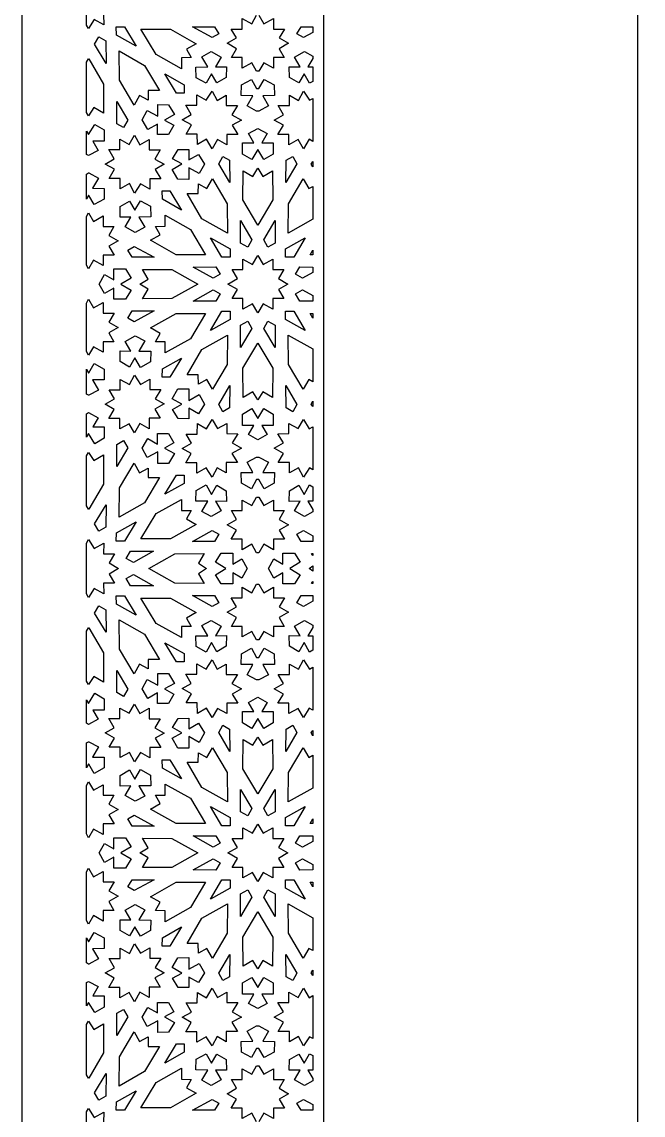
# Model space of a CAD drawing. Extents: x -345 to 345, y -870 to 870.
# Drawn here: x -345 to -57, y -38 to 470 of the extents above; entities that cross this region are included whole.
import ezdxf

# ---------------------------------------------------------------- set-up
doc = ezdxf.new("R2010")
doc.units = 0
doc.layers.add('LAYER_1', color=18, linetype='CONTINUOUS')
doc.layers.add('LAYER_2', color=4, linetype='CONTINUOUS')

msp = doc.modelspace()

# ---------------------------------------------------------------- linework, layer by layer
at = {"layer": 'LAYER_1'}
for points in [[(-345, -870), (345, -870), (345, 870), (-345, 870)], [(-311.51, 489.45), (-307.04, 491.97), (-307.05, 487.06), (-302.04, 487.05), (-304.49, 482.91), (-300.15, 480.22), (-304.49, 477.53), (-302.04, 473.39), (-307.05, 473.38), (-307.04, 468.47), (-311.51, 470.99), (-314.01, 466.79), (-315, 468.44), (-315, 480.22), (-315, 491.99), (-314.01, 493.64)], [(-297.36, 467.57), (-291.97, 458.56), (-301.13, 463.67), (-301.19, 467.58)], [(-253.61, 464.33), (-256.69, 462.6), (-265.86, 467.65), (-255.64, 467.67)], [(-210, 467.66), (-210, 464.99), (-214.34, 462.6), (-217.42, 464.33), (-215.39, 467.67)], [(-305.99, 461.05), (-305.95, 450.6), (-311.25, 459.54), (-309.29, 462.95)], [(-264.13, 459.74), (-268.68, 457.18), (-266.49, 453.33), (-270.98, 453.25), (-270.95, 448.12), (-282.69, 454.74), (-289.78, 466.47), (-276.1, 466.49)], [(-307.1, 441.05), (-307.12, 427.52), (-311.64, 430.11), (-314.01, 426.33), (-315, 427.91), (-315, 451.16), (-314.11, 452.68), (-314.01, 452.61), (-313.92, 452.68)], [(-288.06, 449.73), (-281.13, 438.02), (-286.38, 438.03), (-286.44, 433.63), (-290.38, 435.76), (-292.97, 431.29), (-299.76, 442.78), (-299.92, 456.42)], [(-252.48, 453.46), (-255.09, 449.02), (-250.09, 449.06), (-250.14, 444.11), (-254.48, 441.59), (-256.95, 445.84), (-259.56, 441.41), (-264.19, 444.01), (-264.32, 448.95), (-258.79, 448.99), (-261.53, 453.7), (-257.1, 456.08)], [(-210, 453.96), (-210, 452.85), (-212.24, 448.99), (-210, 448.98), (-210, 442.23), (-211.47, 441.41), (-214.08, 445.84), (-216.56, 441.59), (-220.89, 444.11), (-220.94, 449.06), (-215.94, 449.02), (-218.55, 453.46), (-213.93, 456.08)], [(-269.74, 440.73), (-269.68, 436.84), (-273.24, 436.85), (-278.61, 445.73)], [(-227.87, 440.62), (-227.73, 435.68), (-233.26, 435.62), (-230.5, 430.92), (-234.98, 428.53), (-234.98, 428.53), (-235.52, 428.53), (-236.05, 428.53), (-236.06, 428.53), (-240.53, 430.92), (-237.78, 435.62), (-243.3, 435.68), (-243.16, 440.62), (-238.52, 443.21), (-236.06, 438.93), (-236.05, 438.93), (-235.52, 438.93), (-234.98, 438.93), (-234.98, 438.93), (-232.51, 443.21)], [(-254.44, 433.44), (-250.18, 435.87), (-250.17, 431.04), (-245.02, 431.06), (-247.51, 426.8), (-243.16, 424.36), (-247.38, 421.95), (-244.83, 417.65), (-249.91, 417.63), (-249.9, 412.85), (-254.24, 415.29), (-256.74, 411.04), (-259.32, 415.41), (-263.58, 412.98), (-263.59, 417.81), (-268.74, 417.79), (-266.25, 422.05), (-270.6, 424.49), (-266.38, 426.9), (-268.92, 431.2), (-263.85, 431.22), (-263.86, 436), (-259.52, 433.56), (-256.74, 437.82)], [(-211.51, 433.56), (-210, 434.41), (-210, 414.43), (-211.71, 415.41), (-214.3, 411.04), (-216.79, 415.29), (-221.13, 412.85), (-221.12, 417.63), (-226.2, 417.65), (-223.65, 421.95), (-227.87, 424.36), (-223.53, 426.8), (-226.01, 431.06), (-220.86, 431.04), (-220.85, 435.87), (-216.59, 433.44), (-214.29, 437.82)], [(-295.88, 424.25), (-297.83, 420.85), (-300.9, 422.61), (-300.98, 432.94)], [(-276.92, 431.4), (-274.25, 426.87), (-278.77, 424.31), (-274.42, 421.89), (-276.98, 417.63), (-282.03, 417.57), (-282.01, 422.47), (-286.52, 419.9), (-289.21, 424.42), (-286.8, 428.77), (-281.99, 426.09), (-281.96, 431.51)], [(-306.87, 419.72), (-306.89, 414.49), (-312.11, 414.5), (-309.59, 410.27), (-314.01, 407.85), (-315, 408.39), (-315, 419.25), (-314.01, 417.63), (-311.17, 422.3)], [(-290.19, 412.88), (-285.93, 415.31), (-285.93, 410.48), (-280.77, 410.5), (-283.26, 406.24), (-278.92, 403.8), (-283.13, 401.39), (-280.59, 397.09), (-285.66, 397.07), (-285.65, 392.29), (-290, 394.74), (-292.77, 390.47), (-295.07, 394.85), (-299.33, 392.42), (-299.34, 397.25), (-304.49, 397.23), (-302.01, 401.49), (-306.35, 403.93), (-302.14, 406.34), (-304.68, 410.64), (-299.61, 410.66), (-299.61, 415.44), (-295.27, 413), (-292.78, 417.25)], [(-231.11, 418.03), (-233.63, 413.79), (-228.41, 413.8), (-228.39, 408.57), (-232.69, 405.99), (-235.52, 410.66), (-238.34, 405.99), (-242.64, 408.57), (-242.63, 413.8), (-237.4, 413.79), (-239.92, 418.03), (-235.52, 420.44)], [(-267.51, 405.82), (-262.99, 408.39), (-260.3, 403.87), (-262.72, 399.53), (-267.53, 402.2), (-267.55, 396.78), (-272.6, 396.89), (-275.26, 401.42), (-270.74, 403.99), (-275.09, 406.4), (-272.53, 410.66), (-267.49, 410.72)], [(-248.62, 405.68), (-248.53, 395.35), (-253.63, 404.04), (-251.68, 407.44)], [(-217.4, 404.04), (-222.5, 395.35), (-222.42, 405.68), (-219.35, 407.44)], [(-233.16, 398.18), (-228.64, 400.78), (-228.62, 387.24), (-235.44, 375.61), (-235.52, 375.68), (-235.59, 375.61), (-242.42, 387.24), (-242.39, 400.78), (-237.87, 398.18), (-235.52, 401.96)], [(-210, 402.56), (-210.73, 403.87), (-210, 405.1)], [(-309.52, 397.37), (-312.28, 392.67), (-306.75, 392.61), (-306.89, 387.67), (-311.53, 385.08), (-314, 389.36), (-314, 389.36), (-314.01, 389.36), (-314.02, 389.36), (-314.03, 389.36), (-315, 387.68), (-315, 399.24), (-314.03, 399.76), (-314.03, 399.76), (-314.02, 399.76), (-314.02, 399.76), (-314.01, 399.76), (-314.01, 399.76), (-314, 399.76), (-314, 399.76), (-314, 399.76)], [(-249.75, 385.51), (-249.6, 371.87), (-261.45, 378.56), (-268.38, 390.27), (-263.14, 390.26), (-263.07, 394.67), (-259.14, 392.53), (-256.54, 397)], [(-211.89, 392.53), (-210, 393.56), (-210, 378.32), (-221.44, 371.87), (-221.28, 385.51), (-214.49, 397)], [(-276.28, 391.44), (-270.91, 382.56), (-279.77, 387.56), (-279.83, 391.45)], [(-285.32, 384.29), (-285.2, 379.34), (-290.73, 379.3), (-287.99, 374.59), (-292.41, 372.21), (-297.03, 374.83), (-294.43, 379.27), (-299.42, 379.23), (-299.38, 384.18), (-295.04, 386.7), (-292.56, 382.45), (-289.96, 386.89)], [(-311.74, 377.32), (-307.29, 379.86), (-307.27, 374.95), (-302.26, 374.97), (-304.69, 370.82), (-300.29, 368.34), (-304.68, 365.83), (-302.23, 361.69), (-307.24, 361.69), (-307.23, 356.78), (-311.69, 359.3), (-314.01, 355.28), (-315, 356.99), (-315, 379.54), (-314.01, 381.24)], [(-266.83, 373.56), (-259.73, 361.82), (-273.41, 361.8), (-285.39, 368.55), (-280.84, 371.11), (-283.03, 374.96), (-278.53, 375.04), (-278.56, 380.18)], [(-238.26, 368.76), (-240.22, 365.34), (-243.53, 367.24), (-243.57, 377.69)], [(-227.5, 367.24), (-230.81, 365.34), (-232.77, 368.76), (-227.46, 377.69)], [(-283.65, 360.64), (-293.87, 360.62), (-295.9, 363.96), (-292.82, 365.7)], [(-248.38, 364.63), (-248.32, 360.71), (-252.16, 360.72), (-257.54, 369.73)], [(-218.88, 360.72), (-222.71, 360.71), (-222.65, 364.63), (-213.49, 369.73)], [(-232.98, 357.3), (-228.52, 359.82), (-228.52, 354.91), (-223.52, 354.91), (-225.96, 350.77), (-221.58, 348.2), (-225.96, 345.63), (-223.52, 341.49), (-228.52, 341.48), (-228.52, 336.58), (-232.98, 339.09), (-235.47, 334.9), (-237.96, 339.09), (-242.43, 336.58), (-242.42, 341.48), (-247.43, 341.49), (-244.98, 345.63), (-249.36, 348.2), (-244.98, 350.77), (-247.43, 354.91), (-242.42, 354.91), (-242.43, 359.82), (-237.96, 357.3), (-235.47, 361.5)], [(-210, 361.82), (-211.3, 361.82), (-210, 363.97)], [(-294.32, 351.02), (-299.1, 348.2), (-294.32, 345.38), (-296.94, 341.15), (-302.28, 341.16), (-302.29, 346.28), (-306.6, 343.79), (-309.08, 348.2), (-306.6, 352.6), (-302.29, 350.12), (-302.28, 355.24), (-296.94, 355.24)], [(-252.94, 352.78), (-256.24, 350.92), (-265.47, 356.07), (-254.99, 356.14)], [(-210, 356.1), (-210, 353.55), (-214.73, 350.91), (-214.75, 350.92), (-214.77, 350.91), (-218.07, 352.78), (-216, 356.14)], [(-275.45, 354.95), (-263.34, 348.23), (-263.39, 348.2), (-263.34, 348.17), (-275.45, 341.45), (-288.99, 341.42), (-286.36, 345.87), (-290.22, 348.2), (-286.36, 350.53), (-288.99, 354.97)], [(-252.94, 343.62), (-254.99, 340.26), (-265.47, 340.33), (-256.24, 345.47)], [(-210, 342.85), (-210, 340.3), (-216, 340.26), (-218.07, 343.62), (-214.77, 345.49), (-214.75, 345.47), (-214.73, 345.49)], [(-311.69, 337.1), (-307.23, 339.62), (-307.24, 334.71), (-302.23, 334.7), (-304.68, 330.56), (-300.29, 328.06), (-304.69, 325.58), (-302.26, 321.43), (-307.27, 321.45), (-307.29, 316.54), (-311.74, 319.08), (-314.01, 315.16), (-315, 316.86), (-315, 339.41), (-314.01, 341.12)], [(-283.65, 335.76), (-292.82, 330.7), (-295.9, 332.43), (-293.87, 335.78)], [(-248.38, 331.77), (-257.54, 326.67), (-252.16, 335.67), (-248.32, 335.68)], [(-218.88, 335.67), (-213.49, 326.67), (-222.65, 331.77), (-222.71, 335.68)], [(-259.73, 334.58), (-266.83, 322.84), (-278.56, 316.22), (-278.53, 321.36), (-283.03, 321.44), (-280.84, 325.29), (-285.39, 327.85), (-273.41, 334.6)], [(-238.26, 327.64), (-243.57, 318.71), (-243.53, 329.16), (-240.22, 331.06)], [(-227.5, 329.16), (-227.46, 318.71), (-232.77, 327.64), (-230.81, 331.06)], [(-210, 332.43), (-211.3, 334.58), (-210, 334.58)], [(-287.99, 321.81), (-290.73, 317.1), (-285.2, 317.06), (-285.32, 312.11), (-289.96, 309.51), (-292.56, 313.95), (-295.04, 309.7), (-299.38, 312.22), (-299.42, 317.17), (-294.43, 317.13), (-297.03, 321.57), (-292.41, 324.18)], [(-249.75, 310.88), (-256.54, 299.4), (-259.14, 303.87), (-263.07, 301.73), (-263.14, 306.14), (-268.38, 306.12), (-261.45, 317.84), (-249.6, 324.52)], [(-228.62, 309.16), (-228.64, 295.62), (-233.16, 298.22), (-235.52, 294.44), (-237.87, 298.22), (-242.39, 295.62), (-242.42, 309.16), (-235.59, 320.78), (-235.52, 320.72), (-235.44, 320.78)], [(-210, 318.08), (-210, 302.84), (-211.89, 303.87), (-214.49, 299.4), (-221.28, 310.88), (-221.44, 324.52)], [(-306.89, 308.73), (-306.75, 303.79), (-312.28, 303.73), (-309.52, 299.03), (-314, 296.64), (-314, 296.64), (-314, 296.64), (-314.01, 296.64), (-314.01, 296.64), (-314.02, 296.64), (-314.02, 296.64), (-314.03, 296.64), (-314.03, 296.64), (-315, 297.16), (-315, 308.72), (-314.03, 307.04), (-314.02, 307.04), (-314.01, 307.04), (-314, 307.04), (-314, 307.04), (-311.53, 311.31)], [(-276.28, 304.96), (-279.83, 304.95), (-279.77, 308.84), (-270.91, 313.83)], [(-290, 301.66), (-285.65, 304.11), (-285.66, 299.32), (-280.59, 299.31), (-283.13, 295), (-278.92, 292.59), (-283.26, 290.16), (-280.77, 285.9), (-285.93, 285.92), (-285.93, 281.08), (-290.19, 283.52), (-292.78, 279.15), (-295.27, 283.4), (-299.61, 280.95), (-299.61, 285.74), (-304.68, 285.76), (-302.14, 290.06), (-306.35, 292.47), (-302.01, 294.91), (-304.49, 299.17), (-299.34, 299.15), (-299.33, 303.98), (-295.07, 301.55), (-292.77, 305.92)], [(-267.53, 294.2), (-262.72, 296.87), (-260.3, 292.53), (-262.99, 288.01), (-267.51, 290.57), (-267.49, 285.68), (-272.53, 285.74), (-275.09, 290), (-270.74, 292.41), (-275.26, 294.98), (-272.6, 299.51), (-267.55, 299.62)], [(-248.62, 290.72), (-251.68, 288.96), (-253.63, 292.35), (-248.53, 301.05)], [(-217.4, 292.35), (-219.35, 288.96), (-222.42, 290.72), (-222.5, 301.05)], [(-228.39, 287.83), (-228.41, 282.59), (-233.63, 282.6), (-231.11, 278.37), (-235.52, 275.95), (-239.92, 278.37), (-237.4, 282.6), (-242.63, 282.59), (-242.64, 287.83), (-238.34, 290.41), (-235.52, 285.73), (-232.69, 290.41)], [(-210, 291.3), (-210.73, 292.53), (-210, 293.84)], [(-309.59, 286.13), (-312.11, 281.9), (-306.89, 281.91), (-306.87, 276.68), (-311.17, 274.1), (-314.01, 278.77), (-315, 277.15), (-315, 288.01), (-314.01, 288.55)], [(-254.24, 281.1), (-249.9, 283.55), (-249.91, 278.77), (-244.83, 278.75), (-247.38, 274.44), (-243.16, 272.04), (-247.51, 269.6), (-245.02, 265.34), (-250.17, 265.36), (-250.18, 260.52), (-254.44, 262.96), (-256.74, 258.58), (-259.52, 262.84), (-263.86, 260.39), (-263.85, 265.18), (-268.92, 265.2), (-266.38, 269.5), (-270.6, 271.91), (-266.25, 274.35), (-268.74, 278.61), (-263.59, 278.59), (-263.58, 283.42), (-259.32, 280.99), (-256.74, 285.36)], [(-211.71, 280.99), (-210, 281.97), (-210, 261.99), (-211.51, 262.84), (-214.29, 258.58), (-216.59, 262.96), (-220.85, 260.52), (-220.86, 265.36), (-226.01, 265.34), (-223.53, 269.6), (-227.87, 272.04), (-223.65, 274.44), (-226.2, 278.75), (-221.12, 278.77), (-221.13, 283.55), (-216.79, 281.1), (-214.3, 285.36)], [(-295.88, 272.15), (-300.98, 263.45), (-300.9, 273.79), (-297.83, 275.55)], [(-276.98, 278.77), (-274.42, 274.51), (-278.77, 272.09), (-274.25, 269.52), (-276.92, 264.99), (-281.96, 264.89), (-281.99, 270.3), (-286.8, 267.63), (-289.21, 271.98), (-286.52, 276.5), (-282.01, 273.93), (-282.03, 278.83)], [(-311.64, 266.29), (-307.12, 268.88), (-307.1, 255.34), (-313.92, 243.72), (-314.01, 243.78), (-314.11, 243.72), (-315, 245.24), (-315, 268.49), (-314.01, 270.06)], [(-290.38, 260.64), (-286.44, 262.77), (-286.38, 258.36), (-281.13, 258.38), (-288.06, 246.67), (-299.92, 239.98), (-299.76, 253.62), (-292.97, 265.1)], [(-230.5, 265.48), (-233.26, 260.78), (-227.73, 260.72), (-227.87, 255.77), (-232.51, 253.19), (-234.98, 257.47), (-234.98, 257.46), (-235.52, 257.47), (-236.05, 257.46), (-236.06, 257.47), (-238.52, 253.19), (-243.16, 255.77), (-243.3, 260.72), (-237.78, 260.78), (-240.53, 265.48), (-236.06, 267.86), (-236.05, 267.86), (-235.52, 267.86), (-234.98, 267.86), (-234.98, 267.86)], [(-269.74, 255.67), (-278.61, 250.67), (-273.24, 259.55), (-269.68, 259.56)], [(-256.95, 250.55), (-254.48, 254.81), (-250.14, 252.28), (-250.09, 247.34), (-255.09, 247.38), (-252.48, 242.94), (-257.1, 240.32), (-261.53, 242.7), (-258.79, 247.4), (-264.32, 247.45), (-264.19, 252.39), (-259.56, 254.99)], [(-210, 254.16), (-210, 247.42), (-212.24, 247.4), (-210, 243.55), (-210, 242.43), (-213.93, 240.32), (-218.55, 242.94), (-215.94, 247.38), (-220.94, 247.34), (-220.89, 252.28), (-216.56, 254.81), (-214.08, 250.55), (-211.47, 254.99)], [(-232.72, 245.43), (-228.27, 247.97), (-228.25, 243.06), (-223.24, 243.08), (-225.67, 238.92), (-221.27, 236.44), (-225.66, 233.94), (-223.21, 229.8), (-228.22, 229.79), (-228.21, 224.89), (-232.67, 227.4), (-234.98, 223.38), (-234.98, 223.38), (-235.52, 223.38), (-236.05, 223.38), (-236.06, 223.38), (-238.36, 227.4), (-242.82, 224.89), (-242.82, 229.79), (-247.82, 229.8), (-245.38, 233.94), (-249.76, 236.44), (-245.36, 238.92), (-247.79, 243.08), (-242.78, 243.06), (-242.76, 247.97), (-238.31, 245.43), (-236.06, 249.35), (-236.05, 249.35), (-235.52, 249.35), (-234.98, 249.35), (-234.98, 249.35)], [(-305.99, 235.34), (-309.29, 233.45), (-311.25, 236.86), (-305.95, 245.79)], [(-270.98, 243.14), (-266.49, 243.06), (-268.68, 239.21), (-264.13, 236.66), (-276.1, 229.91), (-289.78, 229.93), (-282.69, 241.66), (-270.95, 248.28)], [(-297.36, 228.83), (-301.19, 228.82), (-301.13, 232.73), (-291.97, 237.84)], [(-253.61, 232.07), (-255.64, 228.73), (-265.86, 228.74), (-256.69, 233.8)], [(-210, 231.41), (-210, 228.74), (-215.39, 228.73), (-217.42, 232.07), (-214.34, 233.8)], [(-311.51, 225.41), (-307.04, 227.93), (-307.05, 223.02), (-302.04, 223.01), (-304.49, 218.87), (-300.15, 216.18), (-304.49, 213.49), (-302.04, 209.35), (-307.05, 209.34), (-307.04, 204.43), (-311.51, 206.95), (-314.01, 202.76), (-315, 204.41), (-315, 216.18), (-315, 227.95), (-314.01, 229.6)], [(-284, 224.17), (-293.25, 219.02), (-296.57, 220.88), (-294.53, 224.24)], [(-247.19, 223.35), (-247.18, 218.23), (-242.87, 220.71), (-240.41, 216.18), (-242.87, 211.65), (-247.18, 214.13), (-247.19, 209.01), (-252.53, 209.01), (-255.15, 213.24), (-250.42, 216.18), (-255.15, 219.12), (-252.53, 223.35)], [(-215.89, 219.12), (-220.61, 216.18), (-215.89, 213.24), (-218.5, 209.01), (-223.84, 209.01), (-223.85, 214.13), (-228.16, 211.65), (-230.62, 216.18), (-228.16, 220.71), (-223.85, 218.23), (-223.84, 223.35), (-218.5, 223.35)], [(-263.11, 218.64), (-259.3, 216.18), (-263.11, 213.72), (-260.48, 209.28), (-274.02, 209.3), (-286.13, 216.18), (-274.02, 223.06), (-260.48, 223.08)], [(-210, 223.08), (-210, 222.14), (-210.55, 223.08)], [(-284, 208.19), (-294.53, 208.12), (-296.57, 211.48), (-293.25, 213.34)], [(-210, 216.18), (-210, 214.98), (-211.73, 216.18), (-210, 217.38)], [(-234.98, 208.98), (-232.67, 204.96), (-228.21, 207.48), (-228.22, 202.57), (-223.21, 202.56), (-225.66, 198.42), (-221.27, 195.92), (-225.67, 193.44), (-223.24, 189.28), (-228.25, 189.3), (-228.27, 184.39), (-232.72, 186.94), (-234.98, 183.01), (-234.98, 183.01), (-235.52, 183.01), (-236.05, 183.01), (-236.06, 183.01), (-238.31, 186.94), (-242.76, 184.39), (-242.78, 189.3), (-247.79, 189.28), (-245.36, 193.44), (-249.76, 195.92), (-245.38, 198.42), (-247.82, 202.56), (-242.82, 202.57), (-242.82, 207.48), (-238.36, 204.96), (-236.06, 208.98), (-236.05, 208.98), (-235.52, 208.98), (-234.98, 208.98)], [(-210, 209.28), (-210.55, 209.28), (-210, 210.22)], [(-297.36, 203.53), (-291.97, 194.53), (-301.13, 199.63), (-301.19, 203.54)], [(-253.61, 200.29), (-256.69, 198.56), (-265.86, 203.62), (-255.64, 203.63)], [(-210, 203.62), (-210, 200.95), (-214.34, 198.56), (-217.42, 200.29), (-215.39, 203.63)], [(-305.99, 197.02), (-305.95, 186.57), (-311.25, 195.5), (-309.29, 198.92)], [(-264.13, 195.7), (-268.68, 193.15), (-266.49, 189.3), (-270.98, 189.22), (-270.95, 184.08), (-282.69, 190.7), (-289.78, 202.43), (-276.1, 202.45)], [(-307.1, 177.02), (-307.12, 163.48), (-311.64, 166.07), (-314.01, 162.3), (-315, 163.87), (-315, 187.12), (-314.11, 188.64), (-314.01, 188.58), (-313.92, 188.64)], [(-288.06, 185.69), (-281.13, 173.98), (-286.38, 174), (-286.44, 169.59), (-290.38, 171.72), (-292.97, 167.26), (-299.76, 178.74), (-299.92, 192.38)], [(-252.48, 189.42), (-255.09, 184.98), (-250.09, 185.02), (-250.14, 180.08), (-254.48, 177.55), (-256.95, 181.81), (-259.56, 177.37), (-264.19, 179.97), (-264.32, 184.91), (-258.79, 184.96), (-261.53, 189.66), (-257.1, 192.04)], [(-210, 189.93), (-210, 188.81), (-212.24, 184.96), (-210, 184.94), (-210, 178.2), (-211.47, 177.37), (-214.08, 181.81), (-216.56, 177.55), (-220.89, 180.08), (-220.94, 185.02), (-215.94, 184.98), (-218.55, 189.42), (-213.93, 192.04)], [(-269.74, 176.69), (-269.68, 172.8), (-273.24, 172.81), (-278.61, 181.69)], [(-227.87, 176.59), (-227.73, 171.64), (-233.26, 171.58), (-230.5, 166.89), (-234.98, 164.5), (-234.98, 164.5), (-235.52, 164.5), (-236.05, 164.5), (-236.06, 164.5), (-240.53, 166.89), (-237.78, 171.58), (-243.3, 171.64), (-243.16, 176.59), (-238.52, 179.17), (-236.06, 174.89), (-236.05, 174.9), (-235.52, 174.89), (-234.98, 174.9), (-234.98, 174.89), (-232.51, 179.17)], [(-254.44, 169.4), (-250.18, 171.84), (-250.17, 167), (-245.02, 167.02), (-247.51, 162.76), (-243.16, 160.33), (-247.38, 157.92), (-244.83, 153.61), (-249.91, 153.6), (-249.9, 148.81), (-254.24, 151.26), (-256.74, 147), (-259.32, 151.37), (-263.58, 148.94), (-263.59, 153.77), (-268.74, 153.75), (-266.25, 158.01), (-270.6, 160.45), (-266.38, 162.86), (-268.92, 167.16), (-263.85, 167.18), (-263.86, 171.97), (-259.52, 169.52), (-256.74, 173.78)], [(-211.51, 169.52), (-210, 170.37), (-210, 150.39), (-211.71, 151.37), (-214.3, 147), (-216.79, 151.26), (-221.13, 148.81), (-221.12, 153.6), (-226.2, 153.61), (-223.65, 157.92), (-227.87, 160.33), (-223.53, 162.76), (-226.01, 167.02), (-220.86, 167), (-220.85, 171.84), (-216.59, 169.4), (-214.29, 173.78)], [(-295.88, 160.21), (-297.83, 156.81), (-300.9, 158.58), (-300.98, 168.91)], [(-276.92, 167.37), (-274.25, 162.84), (-278.77, 160.27), (-274.42, 157.85), (-276.98, 153.59), (-282.03, 153.53), (-282.01, 158.43), (-286.52, 155.86), (-289.21, 160.38), (-286.8, 164.73), (-281.99, 162.06), (-281.96, 167.48)], [(-306.87, 155.68), (-306.89, 150.45), (-312.11, 150.46), (-309.59, 146.23), (-314.01, 143.81), (-315, 144.35), (-315, 155.21), (-314.01, 153.59), (-311.17, 158.26)], [(-290.19, 148.85), (-285.93, 151.28), (-285.93, 146.44), (-280.77, 146.46), (-283.26, 142.2), (-278.92, 139.77), (-283.13, 137.36), (-280.59, 133.05), (-285.66, 133.04), (-285.65, 128.25), (-290, 130.7), (-292.77, 126.44), (-295.07, 130.81), (-299.33, 128.38), (-299.34, 133.21), (-304.49, 133.19), (-302.01, 137.45), (-306.35, 139.89), (-302.14, 142.3), (-304.68, 146.6), (-299.61, 146.62), (-299.61, 151.41), (-295.27, 148.96), (-292.78, 153.21)], [(-231.11, 153.99), (-233.63, 149.76), (-228.41, 149.77), (-228.39, 144.53), (-232.69, 141.95), (-235.52, 146.63), (-238.34, 141.95), (-242.64, 144.53), (-242.63, 149.77), (-237.4, 149.76), (-239.92, 153.99), (-235.52, 156.41)], [(-267.51, 141.79), (-262.99, 144.35), (-260.3, 139.83), (-262.72, 135.49), (-267.53, 138.16), (-267.55, 132.74), (-272.6, 132.85), (-275.26, 137.38), (-270.74, 139.95), (-275.09, 142.36), (-272.53, 146.62), (-267.49, 146.69)], [(-248.62, 141.64), (-248.53, 131.31), (-253.63, 140.01), (-251.68, 143.4)], [(-217.4, 140.01), (-222.5, 131.31), (-222.42, 141.64), (-219.35, 143.4)], [(-233.16, 134.14), (-228.64, 136.74), (-228.62, 123.2), (-235.44, 111.58), (-235.52, 111.64), (-235.59, 111.58), (-242.42, 123.2), (-242.39, 136.74), (-237.87, 134.14), (-235.52, 137.92)], [(-210, 138.52), (-210.73, 139.83), (-210, 141.06)], [(-309.52, 133.33), (-312.28, 128.64), (-306.75, 128.58), (-306.89, 123.63), (-311.53, 121.05), (-314, 125.32), (-314, 125.32), (-314.01, 125.32), (-314.02, 125.32), (-314.03, 125.32), (-315, 123.64), (-315, 135.2), (-314.03, 135.72), (-314.03, 135.72), (-314.02, 135.72), (-314.02, 135.72), (-314.01, 135.72), (-314.01, 135.72), (-314, 135.72), (-314, 135.72), (-314, 135.72)], [(-249.75, 121.48), (-249.6, 107.84), (-261.45, 114.52), (-268.38, 126.24), (-263.14, 126.22), (-263.07, 130.63), (-259.14, 128.49), (-256.54, 132.96)], [(-211.89, 128.49), (-210, 129.52), (-210, 114.29), (-221.44, 107.84), (-221.28, 121.48), (-214.49, 132.96)], [(-276.28, 127.41), (-270.91, 118.53), (-279.77, 123.52), (-279.83, 127.41)], [(-285.32, 120.25), (-285.2, 115.3), (-290.73, 115.26), (-287.99, 110.56), (-292.41, 108.18), (-297.03, 110.8), (-294.43, 115.23), (-299.42, 115.19), (-299.38, 120.14), (-295.04, 122.66), (-292.56, 118.41), (-289.96, 122.85)], [(-311.74, 113.28), (-307.29, 115.82), (-307.27, 110.91), (-302.26, 110.93), (-304.69, 106.78), (-300.29, 104.3), (-304.68, 101.8), (-302.23, 97.66), (-307.24, 97.65), (-307.23, 92.74), (-311.69, 95.26), (-314.01, 91.24), (-315, 92.95), (-315, 115.5), (-314.01, 117.2)], [(-266.83, 109.52), (-259.73, 97.78), (-273.41, 97.76), (-285.39, 104.52), (-280.84, 107.07), (-283.03, 110.92), (-278.53, 111), (-278.56, 116.14)], [(-238.26, 104.72), (-240.22, 101.3), (-243.53, 103.2), (-243.57, 113.65)], [(-227.5, 103.2), (-230.81, 101.3), (-232.77, 104.72), (-227.46, 113.65)], [(-283.65, 96.6), (-293.87, 96.59), (-295.9, 99.93), (-292.82, 101.66)], [(-248.38, 100.59), (-248.32, 96.68), (-252.16, 96.69), (-257.54, 105.69)], [(-218.88, 96.69), (-222.71, 96.68), (-222.65, 100.59), (-213.49, 105.69)], [(-232.98, 93.27), (-228.52, 95.79), (-228.52, 90.88), (-223.52, 90.87), (-225.96, 86.73), (-221.58, 84.16), (-225.96, 81.59), (-223.52, 77.45), (-228.52, 77.45), (-228.52, 72.54), (-232.98, 75.06), (-235.47, 70.86), (-237.96, 75.06), (-242.43, 72.54), (-242.42, 77.45), (-247.43, 77.45), (-244.98, 81.59), (-249.36, 84.16), (-244.98, 86.73), (-247.43, 90.87), (-242.42, 90.88), (-242.43, 95.79), (-237.96, 93.27), (-235.47, 97.46)], [(-210, 97.78), (-211.3, 97.78), (-210, 99.93)], [(-252.94, 88.74), (-256.24, 86.89), (-265.47, 92.03), (-254.99, 92.1)], [(-210, 92.06), (-210, 89.51), (-214.73, 86.87), (-214.75, 86.89), (-214.77, 86.87), (-218.07, 88.74), (-216, 92.1)], [(-294.32, 86.98), (-299.1, 84.16), (-294.32, 81.35), (-296.94, 77.12), (-302.28, 77.12), (-302.29, 82.24), (-306.6, 79.76), (-309.08, 84.16), (-306.6, 88.57), (-302.29, 86.09), (-302.28, 91.2), (-296.94, 91.21)], [(-275.45, 90.91), (-263.34, 84.19), (-263.39, 84.16), (-263.34, 84.13), (-275.45, 77.41), (-288.99, 77.39), (-286.36, 81.83), (-290.22, 84.16), (-286.36, 86.49), (-288.99, 90.94)], [(-252.94, 79.59), (-254.99, 76.22), (-265.47, 76.29), (-256.24, 81.44)], [(-210, 78.81), (-210, 76.26), (-216, 76.22), (-218.07, 79.59), (-214.77, 81.45), (-214.75, 81.44), (-214.73, 81.45)], [(-311.69, 73.06), (-307.23, 75.58), (-307.24, 70.67), (-302.23, 70.67), (-304.68, 66.53), (-300.29, 64.02), (-304.69, 61.54), (-302.26, 57.39), (-307.27, 57.41), (-307.29, 52.5), (-311.74, 55.04), (-314.01, 51.12), (-315, 52.82), (-315, 75.37), (-314.01, 77.08)], [(-283.65, 71.72), (-292.82, 66.67), (-295.9, 68.4), (-293.87, 71.74)], [(-248.38, 67.73), (-257.54, 62.63), (-252.16, 71.64), (-248.32, 71.65)], [(-218.88, 71.64), (-213.49, 62.63), (-222.65, 67.73), (-222.71, 71.65)], [(-259.73, 70.54), (-266.83, 58.8), (-278.56, 52.19), (-278.53, 57.32), (-283.03, 57.4), (-280.84, 61.25), (-285.39, 63.81), (-273.41, 70.56)], [(-238.26, 63.61), (-243.57, 54.67), (-243.53, 65.12), (-240.22, 67.02)], [(-227.5, 65.12), (-227.46, 54.67), (-232.77, 63.61), (-230.81, 67.02)], [(-210, 68.39), (-211.3, 70.54), (-210, 70.54)], [(-287.99, 57.77), (-290.73, 53.06), (-285.2, 53.02), (-285.32, 48.08), (-289.96, 45.48), (-292.56, 49.91), (-295.04, 45.66), (-299.38, 48.18), (-299.42, 53.13), (-294.43, 53.09), (-297.03, 57.53), (-292.41, 60.15)], [(-249.75, 46.85), (-256.54, 35.36), (-259.14, 39.83), (-263.07, 37.69), (-263.14, 42.1), (-268.38, 42.09), (-261.45, 53.8), (-249.6, 60.49)], [(-228.62, 45.12), (-228.64, 31.58), (-233.16, 34.18), (-235.52, 30.4), (-237.87, 34.18), (-242.39, 31.58), (-242.42, 45.12), (-235.59, 56.75), (-235.52, 56.68), (-235.44, 56.75)], [(-210, 54.04), (-210, 38.8), (-211.89, 39.83), (-214.49, 35.36), (-221.28, 46.85), (-221.44, 60.49)], [(-306.89, 44.69), (-306.75, 39.75), (-312.28, 39.69), (-309.52, 34.99), (-314, 32.6), (-314, 32.6), (-314, 32.6), (-314.01, 32.6), (-314.01, 32.6), (-314.02, 32.6), (-314.02, 32.6), (-314.03, 32.6), (-314.03, 32.6), (-315, 33.12), (-315, 44.68), (-314.03, 43), (-314.02, 43), (-314.01, 43), (-314, 43), (-314, 43), (-311.53, 47.28)], [(-276.28, 40.92), (-279.83, 40.91), (-279.77, 44.8), (-270.91, 49.8)], [(-290, 37.63), (-285.65, 40.07), (-285.66, 35.29), (-280.59, 35.27), (-283.13, 30.97), (-278.92, 28.56), (-283.26, 26.12), (-280.77, 21.86), (-285.93, 21.88), (-285.93, 17.05), (-290.19, 19.48), (-292.78, 15.11), (-295.27, 19.36), (-299.61, 16.92), (-299.61, 21.7), (-304.68, 21.72), (-302.14, 26.02), (-306.35, 28.43), (-302.01, 30.87), (-304.49, 35.13), (-299.34, 35.11), (-299.33, 39.94), (-295.07, 37.51), (-292.77, 41.89)], [(-267.53, 30.16), (-262.72, 32.83), (-260.3, 28.49), (-262.99, 23.97), (-267.51, 26.54), (-267.49, 21.64), (-272.53, 21.7), (-275.09, 25.96), (-270.74, 28.38), (-275.26, 30.94), (-272.6, 35.47), (-267.55, 35.58)], [(-248.62, 26.68), (-251.68, 24.92), (-253.63, 28.32), (-248.53, 37.01)], [(-217.4, 28.32), (-219.35, 24.92), (-222.42, 26.68), (-222.5, 37.01)], [(-228.39, 23.79), (-228.41, 18.56), (-233.63, 18.57), (-231.11, 14.34), (-235.52, 11.92), (-239.92, 14.34), (-237.4, 18.57), (-242.63, 18.56), (-242.64, 23.79), (-238.34, 26.37), (-235.52, 21.7), (-232.69, 26.37)], [(-210, 27.26), (-210.73, 28.49), (-210, 29.8)], [(-309.59, 22.09), (-312.11, 17.86), (-306.89, 17.87), (-306.87, 12.64), (-311.17, 10.06), (-314.01, 14.73), (-315, 13.11), (-315, 23.97), (-314.01, 24.51)], [(-254.24, 17.07), (-249.9, 19.51), (-249.91, 14.73), (-244.83, 14.71), (-247.38, 10.41), (-243.16, 8), (-247.51, 5.56), (-245.02, 1.3), (-250.17, 1.32), (-250.18, -3.51), (-254.44, -1.08), (-256.74, -5.46), (-259.52, -1.2), (-263.86, -3.64), (-263.85, 1.14), (-268.92, 1.16), (-266.38, 5.46), (-270.6, 7.87), (-266.25, 10.31), (-268.74, 14.57), (-263.59, 14.55), (-263.58, 19.38), (-259.32, 16.95), (-256.74, 21.32)], [(-211.71, 16.95), (-210, 17.93), (-210, -2.05), (-211.51, -1.2), (-214.29, -5.46), (-216.59, -1.08), (-220.85, -3.51), (-220.86, 1.32), (-226.01, 1.3), (-223.53, 5.56), (-227.87, 8), (-223.65, 10.41), (-226.2, 14.71), (-221.12, 14.73), (-221.13, 19.51), (-216.79, 17.07), (-214.3, 21.32)], [(-295.88, 8.11), (-300.98, -0.58), (-300.9, 9.75), (-297.83, 11.51)], [(-276.98, 14.73), (-274.42, 10.47), (-278.77, 8.06), (-274.25, 5.49), (-276.92, 0.96), (-281.96, 0.85), (-281.99, 6.27), (-286.8, 3.6), (-289.21, 7.94), (-286.52, 12.46), (-282.01, 9.89), (-282.03, 14.79)], [(-311.64, 2.25), (-307.12, 4.85), (-307.1, -8.69), (-313.92, -20.32), (-314.01, -20.25), (-314.11, -20.32), (-315, -18.79), (-315, 4.45), (-314.01, 6.03)], [(-290.38, -3.4), (-286.44, -1.26), (-286.38, -5.67), (-281.13, -5.66), (-288.06, -17.37), (-299.92, -24.06), (-299.76, -10.42), (-292.97, 1.07)], [(-230.5, 1.44), (-233.26, -3.26), (-227.73, -3.32), (-227.87, -8.26), (-232.51, -10.85), (-234.98, -6.57), (-234.98, -6.57), (-235.52, -6.57), (-236.05, -6.57), (-236.06, -6.57), (-238.52, -10.85), (-243.16, -8.26), (-243.3, -3.32), (-237.78, -3.26), (-240.53, 1.44), (-236.06, 3.83), (-236.05, 3.83), (-235.52, 3.83), (-234.98, 3.83), (-234.98, 3.83)], [(-269.74, -8.37), (-278.61, -13.37), (-273.24, -4.49), (-269.68, -4.48)], [(-256.95, -13.48), (-254.48, -9.23), (-250.14, -11.75), (-250.09, -16.7), (-255.09, -16.66), (-252.48, -21.1), (-257.1, -23.72), (-261.53, -21.34), (-258.79, -16.63), (-264.32, -16.59), (-264.19, -11.64), (-259.56, -9.04)], [(-210, -9.87), (-210, -16.61), (-212.24, -16.63), (-210, -20.49), (-210, -21.6), (-213.93, -23.72), (-218.55, -21.1), (-215.94, -16.66), (-220.94, -16.7), (-220.89, -11.75), (-216.56, -9.23), (-214.08, -13.48), (-211.47, -9.04)], [(-305.99, -28.69), (-309.29, -30.59), (-311.25, -27.17), (-305.95, -18.24)], [(-270.98, -20.89), (-266.49, -20.97), (-268.68, -24.82), (-264.13, -27.38), (-276.1, -34.13), (-289.78, -34.11), (-282.69, -22.37), (-270.95, -15.76)], [(-297.36, -35.21), (-301.19, -35.22), (-301.13, -31.3), (-291.97, -26.2)], [(-253.61, -31.97), (-255.64, -35.31), (-265.86, -35.29), (-256.69, -30.24)], [(-210, -32.63), (-210, -35.3), (-215.39, -35.31), (-217.42, -31.97), (-214.34, -30.24)], [(-311.51, -38.63), (-307.04, -36.11), (-307.05, -41.02), (-302.04, -41.02), (-304.49, -45.16), (-300.15, -47.86), (-304.49, -50.55), (-302.04, -54.69), (-307.05, -54.7), (-307.04, -59.6), (-311.51, -57.09), (-314.01, -61.28), (-315, -59.63), (-315, -47.86), (-315, -36.08), (-314.01, -34.43)]]:
    msp.add_lwpolyline(points, close=True, dxfattribs=at)
for points in [[(-234.98, 473.01), (-232.67, 468.99), (-228.21, 471.51), (-228.22, 466.6), (-223.21, 466.6), (-225.66, 462.46), (-221.27, 459.95), (-225.67, 457.47), (-223.24, 453.32), (-228.25, 453.34), (-228.27, 448.43), (-232.72, 450.97), (-234.98, 447.04), (-234.98, 447.05), (-235.52, 447.04), (-236.05, 447.05), (-236.06, 447.04), (-238.31, 450.97), (-242.76, 448.43), (-242.78, 453.34), (-247.79, 453.32), (-245.36, 457.47), (-249.76, 459.95), (-245.38, 462.46), (-247.82, 466.6), (-242.82, 466.6), (-242.82, 471.51), (-238.36, 468.99), (-236.06, 473.01)], [(-236.06, -40.65), (-238.36, -36.63), (-242.82, -39.15), (-242.82, -34.24), (-247.82, -34.24), (-245.38, -30.1), (-249.76, -27.59), (-245.36, -25.11), (-247.79, -20.96), (-242.78, -20.98), (-242.76, -16.07), (-238.31, -18.61), (-236.06, -14.68), (-236.05, -14.69), (-235.52, -14.68), (-234.98, -14.69), (-234.98, -14.68), (-232.72, -18.61), (-228.27, -16.07), (-228.25, -20.98), (-223.24, -20.96), (-225.67, -25.11), (-221.27, -27.59), (-225.66, -30.1), (-223.21, -34.24), (-228.22, -34.24), (-228.21, -39.15), (-232.67, -36.63), (-234.98, -40.65)]]:
    msp.add_lwpolyline(points, dxfattribs=at)
at = {"layer": 'LAYER_2'}
for points in [[(-205, 614.71), (-205, -840)], [(-59.17, -840), (-59.17, 614.71)]]:
    msp.add_lwpolyline(points, dxfattribs=at)

doc.saveas('drawing.dxf')
